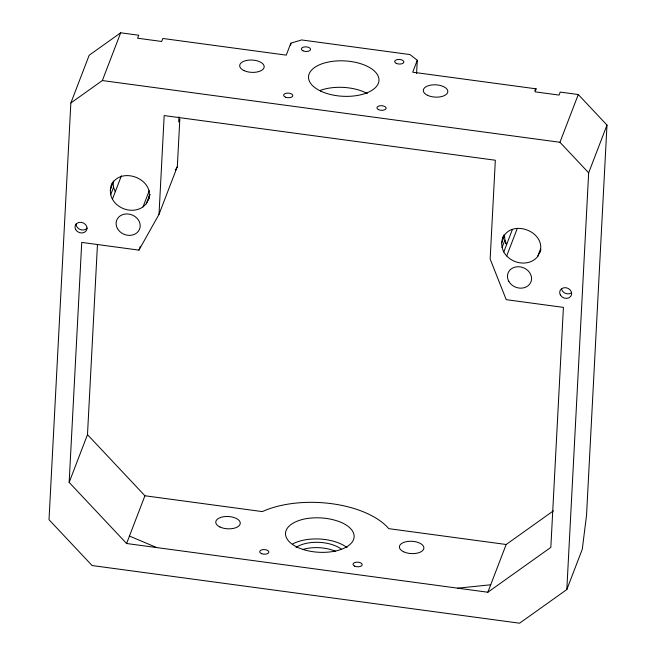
<?xml version="1.0" encoding="UTF-8"?>
<svg xmlns="http://www.w3.org/2000/svg" width="656" height="656" viewBox="0 0 656 656"><rect width="100%" height="100%" fill="white"/><g stroke="black" fill="none" stroke-linecap="round" stroke-linejoin="round"><path stroke-width="0.98" d="M70.856 102.984L49.011 519.7L92.086 565.538L519.577 623.2L566.817 589.555L582.282 549.269L586.53 515.313L606.989 125.083L578.272 94.53L560.208 92.094L559.06 95.079L534.976 91.824L536.124 88.839L412.698 72.193L417.282 60.254L409.967 54.563L301.588 39.942L290.838 43.198L286.254 55.137L162.827 38.483L161.679 41.467L137.596 38.22L138.744 35.235L120.679 32.8L89.183 55.235L70.856 102.984L102.352 80.549L120.679 32.8M159.014 214.34L164.18 115.571L495.337 160.236L490.155 259.038L506.219 299.669L563.414 307.385L550.835 547.375L487.851 592.237L126.592 543.512L69.159 482.406L81.738 242.408L138.941 250.125L159.014 214.34L177.333 166.624L179.834 118.933L178.686 121.918L178.957 116.809M69.159 482.406L87.486 434.649L97.457 244.54M290.731 45.239L290.838 43.198M416.585 73.505L417.282 60.254M566.817 589.555L588.662 172.831L606.989 125.083M149.199 198.005L146.304 203.754L143.008 206.902A19.942 17.023 21 0 1 112.414 199.186C109.65 194.192 109.773 188.149 112.217 183.057M110.249 190.224L113.472 181.015M148.477 199.867C155.562 178.752 119.663 165.222 111.143 185.853M540.913 249.862L537.666 256.553A19.942 17.023 21 0 1 506.703 255.963C501.233 250.387 500.282 241.728 503.939 234.914M539.839 252.658C546.924 231.543 511.024 218.013 502.504 238.645M110.675 194.766L113.545 187.304L113.111 182.762M112.414 199.186L121.393 175.8M143.008 206.902L149.24 190.675M146.304 203.754L149.888 194.422M138.941 250.125L140.4 246.303M126.592 543.512L144.919 495.764L87.486 434.649M501.602 243.015L504.472 235.553L504.907 240.104L506.637 244.516L505.44 242.884M502.037 247.558L504.907 240.104M503.775 251.978L512.393 229.526M506.703 255.963L517.33 228.272M588.662 172.831L559.945 142.278L578.272 94.53M537.666 256.553L540.536 249.091M487.851 592.237L506.178 544.488L553.418 510.844M149.174 196.3L150.044 194.742M175.324 170.199L177.333 166.624M534.722 90.323L536.124 88.839M457.74 588.178L490.713 584.783M102.352 80.549L559.945 142.278M144.919 495.764L262.326 511.598A78.367 39.344 3 0 1 388.77 528.654L506.178 544.488M129.453 536.05L156.694 547.571M113.545 187.304L115.276 191.724M319.784 90.577A35.276 17.712 3 0 1 367.294 93.529M341.522 549.277A34.358 17.253 3 0 0 342.235 522.848C331.682 518.215 319.907 516.994 308.517 518.297A34.358 17.253 3 0 0 289.87 542.307A34.358 17.253 3 0 0 341.522 549.277A27.609 13.858 3 0 0 296.053 547.44M302.916 549.457A27.609 13.858 3 0 1 335.659 551.376M292.715 543.947A34.358 17.253 3 0 1 347.09 547.645M87.223 228.001A6.134 5.24 21 0 1 80.319 229.559A6.134 5.24 21 0 1 76.121 223.835M571.466 292.855A6.134 5.24 21 0 1 561.511 289.124M302.965 50.799A4.6 2.312 3 0 0 310.477 49.774A4.6 2.312 3 0 0 304.45 46.92A4.6 2.312 3 0 0 302.965 50.799M320.735 91.11A35.276 17.712 3 0 0 378.373 83.255A35.276 17.712 3 0 0 332.141 61.393A35.276 17.712 3 0 0 320.735 91.11M378.528 109.642A4.6 2.312 3 0 0 386.048 108.617A4.6 2.312 3 0 0 380.021 105.764A4.6 2.312 3 0 0 378.528 109.642M396.29 63.386A4.6 2.312 3 0 0 403.801 62.361A4.6 2.312 3 0 0 397.774 59.507A4.6 2.312 3 0 0 396.29 63.386M285.704 97.26A4.6 2.312 3 0 0 292.797 95.719A4.6 2.312 3 0 0 286.123 93.275A4.6 2.312 3 0 0 285.704 97.26M354.601 566.103A4.6 2.312 3 0 0 362.12 565.078A4.6 2.312 3 0 0 356.093 562.225A4.6 2.312 3 0 0 354.601 566.103M261.777 553.721A4.6 2.312 3 0 0 268.87 552.18A4.6 2.312 3 0 0 262.195 549.736A4.6 2.312 3 0 0 261.777 553.721M219.998 527.014A12.267 6.158 3 0 0 240.047 524.283A12.267 6.158 3 0 0 223.967 516.682A12.267 6.158 3 0 0 219.998 527.014M403.637 551.786A12.267 6.158 3 0 0 423.678 549.056A12.267 6.158 3 0 0 407.606 541.454A12.267 6.158 3 0 0 403.637 551.786M243.925 70.553A12.267 6.158 3 0 0 263.974 67.822A12.267 6.158 3 0 0 247.894 60.221A12.267 6.158 3 0 0 243.925 70.553M427.564 95.325A12.267 6.158 3 0 0 447.613 92.594A12.267 6.158 3 0 0 431.533 84.993A12.267 6.158 3 0 0 427.564 95.325M508.802 281.342A12.267 10.471 21 0 0 529.663 284.155A12.267 10.471 21 0 0 520.06 266.853A12.267 10.471 21 0 0 508.802 281.342M117.44 228.542A12.267 10.471 21 0 0 138.301 231.355A12.267 10.471 21 0 0 128.699 214.053A12.267 10.471 21 0 0 117.44 228.542M75.645 229.575A6.134 5.24 21 0 0 86.075 230.986A6.134 5.24 21 0 0 81.278 222.335A6.134 5.24 21 0 0 75.645 229.575M560.331 294.962A6.134 5.24 21 0 0 570.761 296.364A6.134 5.24 21 0 0 565.964 287.713A6.134 5.24 21 0 0 560.331 294.962"/></g></svg>
